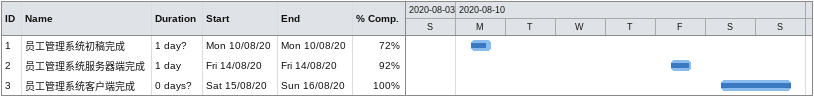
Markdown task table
| ID | Task | Duration | Start | Finish | % complete |
|---|---|---|---|---|---|
| 1 | 员工管理系统初稿完成 | 1d? | 2020-08-10 | 2020-08-10 | 72 |
| 2 | 员工管理系统服务器端完成 | 1d | 2020-08-14 | 2020-08-14 | 92 |
| 3 | 员工管理系统客户端完成 | 0d? | 2020-08-15 | 2020-08-16 | 100 |
